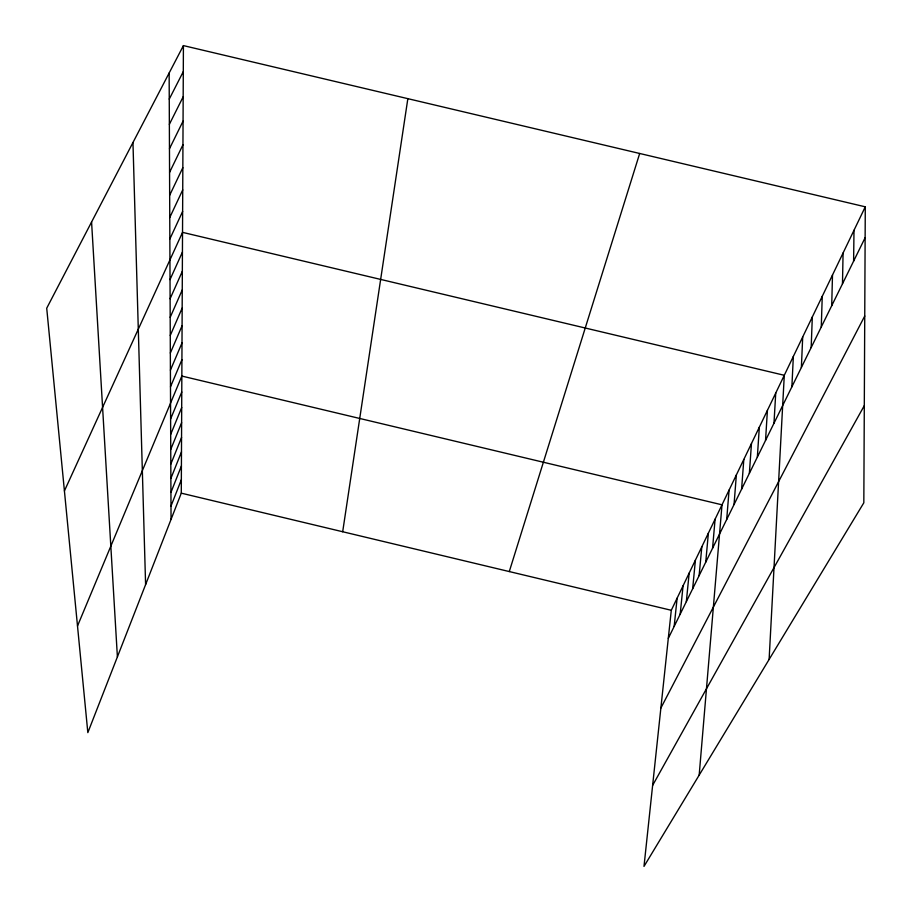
<?xml version="1.0" encoding="UTF-8"?>
<svg xmlns="http://www.w3.org/2000/svg" width="912" height="912" viewBox="0 0 912 912"><rect width="100%" height="100%" fill="white"/><g stroke="black" fill="none" stroke-linecap="round" stroke-linejoin="round"><path stroke-width="1.37" d="M183.415 45.6L46.717 308.21L87.837 732.632L181.283 493.164L183.415 45.6L865.283 206.819L863.824 502.797L643.997 866.4L671.289 610.288L865.283 206.819M853.609 261.163L853.997 230.291M842.483 283.826L843.076 253.012M831.71 305.748L832.496 275.002M821.267 326.986L822.248 296.309M811.167 347.552L812.318 316.966M801.374 367.49L802.697 336.995M791.878 386.825L793.349 356.421M769.112 659.456L784.286 375.288L182.525 232.355L64.421 490.918M773.98 423.248L775.736 393.061M765.544 440.416L767.414 410.354M757.348 457.106L759.331 427.169M749.368 473.351L751.465 443.54M741.604 489.151L743.804 459.466M734.046 504.518L736.349 474.981M726.693 519.498L729.087 490.086M699.173 775.12L722.008 504.815L181.841 376.063L77.509 625.974M712.557 548.283L715.099 519.156M705.751 562.123L708.373 533.155M699.116 575.632L701.818 546.801M692.653 588.799L695.411 560.116M686.337 601.635L689.164 573.112M680.181 614.175L683.065 585.8M674.173 626.407L677.114 598.181M342.684 531.742L407.846 98.667M509.284 571.562L639.677 153.478M170.989 506.092L181.351 479.723M170.92 492.446L181.42 465.964M170.863 478.469L181.488 451.885M170.806 464.14L181.556 437.452M170.738 449.456L181.625 422.678M170.681 434.408L181.693 407.527M170.612 418.973L181.773 391.989M170.476 386.87L181.921 359.727M170.407 370.192L182.001 342.958M170.327 353.047L182.081 325.744M170.259 335.445L182.172 308.074M170.179 317.353L182.252 289.913M170.099 298.748L182.343 271.263M170.02 279.619L182.434 252.077M169.849 239.035L182.628 211.436M169.757 217.512L182.731 189.89M169.655 195.305L182.833 167.683M169.564 172.402L182.947 144.78M169.461 148.759L183.061 121.159M668.302 638.354L865.123 237.724M169.358 124.351L183.175 96.786M169.244 99.123L183.301 71.603M660.869 708.054L864.747 316.019M652.627 785.369L864.302 405.635M181.283 493.164L671.289 610.288M91.576 222.038L117.397 656.891M132.958 142.534L145.601 584.603M169.142 73.04L171.046 519.418"/></g></svg>
